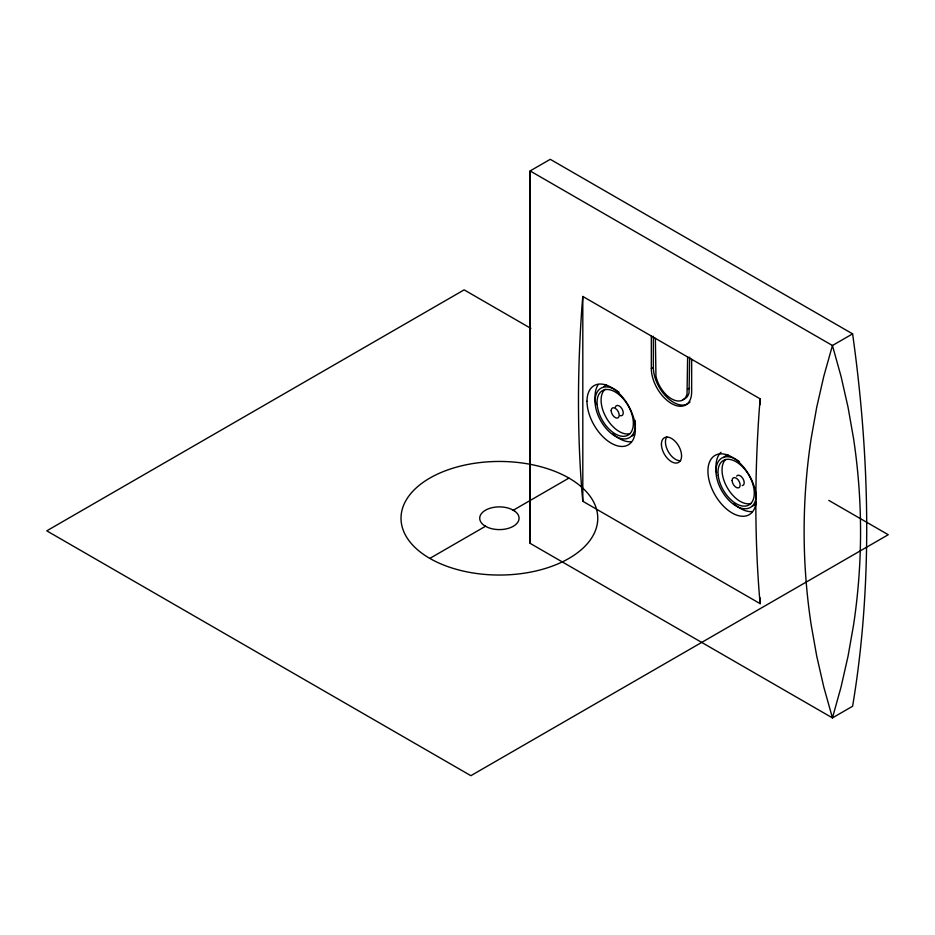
<?xml version="1.0" encoding="UTF-8"?>
<svg xmlns="http://www.w3.org/2000/svg" width="935" height="935" viewBox="0 0 935 935"><rect width="100%" height="100%" fill="white"/><g stroke="black" fill="none" stroke-linecap="round" stroke-linejoin="round"><path stroke-width="1.4" d="M530.11 543.34L530.18 462.848A927.555 2.852 89.9 0 0 530.18 275.954L530.11 170.941L550.259 159.312L852.603 333.865A1313.067 758.098 60 0 1 852.603 706.252L832.442 717.893L530.11 543.34L530.028 438.433A934.486 2.875 89.9 0 1 530.028 251.515L530.11 170.941L832.442 345.506L841.021 376.314L848.045 407.251L853.515 438.293A934.486 763.007 0.4 0 1 853.526 625.199L848.045 656.206L841.021 687.12L832.442 717.893L823.805 687.085L816.734 656.148L811.218 625.106A927.555 757.35 0.4 0 1 811.206 438.199L816.734 407.181L823.805 376.279L832.442 345.506L852.603 333.865M760.178 404.668L760.178 398.859L582.809 296.453L582.014 305.874A1313.067 758.098 -60 0 0 582.014 492.78L582.809 501.277L760.178 603.683L760.178 597.862M760.178 398.859L759.384 408.279A1313.067 758.098 -60 0 0 759.384 595.186L760.178 603.683M687.622 356.971L687.038 394.021A22.756 13.137 60 0 1 671.494 398.824A22.756 13.137 60 0 1 655.949 376.08L655.365 338.353M689.633 357.205L689.048 392.864A22.756 13.137 60 0 1 682.737 399.631M691.655 359.297L691.655 391.882A28.506 16.456 60 0 1 671.494 403.523A28.506 16.456 60 0 1 651.333 368.612L653.355 367.443L653.355 336.273M687.622 389.252L689.633 388.083M429.819 558.405A98.385 56.801 0 0 0 594.415 532.95A98.385 56.801 0 0 0 473.928 463.386A98.385 56.801 0 0 0 429.819 558.405L485.592 526.206M513.186 510.276L568.947 478.077M530.905 328.407L464.134 289.862L46.75 530.835L470.866 775.688L888.25 534.715L828.807 500.389M651.333 336.027L651.333 368.612M582.809 296.453L582.809 501.277M756.17 501.873A34.209 19.752 60 0 1 719.179 501.195A34.209 19.752 60 0 1 719.541 453.942A34.209 19.752 60 0 1 756.205 496.543M680.563 460.721A14.247 8.228 60 0 1 668.396 451.85A14.247 8.228 60 0 1 666.795 436.879M631.335 441.752A34.209 19.752 60 0 1 612.974 433.957M595.875 404.329A34.209 19.752 60 0 1 598.295 384.53M752.266 511.585A34.209 19.752 60 0 1 733.917 503.778M716.561 472.829A34.209 19.752 60 0 1 720.99 452.33M615.347 407.134A5.704 3.296 60 0 1 622.091 408.946A5.704 3.296 60 0 1 620.279 415.689M736.663 476.102A5.704 3.296 60 0 1 742.998 478.708A5.704 3.296 60 0 1 742.226 485.604M604.01 386.552A28.506 16.456 60 0 1 606.534 385.185M634.468 434.623A28.506 16.456 60 0 1 631.943 435.99M723.69 457.495A28.506 16.456 60 0 1 727.944 454.842M755.001 504.736A28.506 16.456 60 0 1 752.394 505.975M629.886 433.688A25.654 14.808 60 0 1 606.067 417.384A25.654 14.808 60 0 1 605.155 389.252M751.366 503.357A25.654 14.808 60 0 1 727.477 488.047A25.654 14.808 60 0 1 725.665 459.459M635.052 420.294A28.506 16.456 60 0 1 616.294 436.785A28.506 16.456 60 0 1 595.092 399.712A28.506 16.456 60 0 1 619.017 392.268M756.298 494.931A28.506 16.456 60 0 1 734.688 505.11A28.506 16.456 60 0 1 716.128 468.388A28.506 16.456 60 0 1 739.527 461.75M690.018 401.957A28.506 16.456 60 0 1 667.45 397.784A28.506 16.456 60 0 1 653.355 367.443M515.138 511.433L511.55 509.318A19.682 11.36 0 0 0 485.639 510.113A19.682 11.36 0 0 0 483.64 525.049L487.228 527.176A19.682 11.36 0 0 0 513.14 526.37A19.682 11.36 0 0 0 515.138 511.433M586.993 401.279A34.209 19.752 60 0 0 623.271 446.416A34.209 19.752 60 0 0 623.271 398.041A34.209 19.752 60 0 0 586.993 401.279M661.419 444.254A14.247 8.228 60 0 0 676.531 463.059A14.247 8.228 60 0 0 676.531 442.898A14.247 8.228 60 0 0 661.419 444.254M597.161 404.668A25.654 14.808 60 0 0 625.854 436.026A25.654 14.808 60 0 0 622.605 398.053A25.654 14.808 60 0 0 597.161 404.668M611.174 410.582A5.704 3.296 60 0 0 617.217 418.109A5.704 3.296 60 0 0 617.217 410.044A5.704 3.296 60 0 0 611.174 410.582M718.185 475.319A25.654 14.808 60 0 0 747.334 505.683A25.654 14.808 60 0 0 742.916 467.208A25.654 14.808 60 0 0 718.185 475.319M732.117 480.461A5.704 3.296 60 0 0 738.194 487.93A5.704 3.296 60 0 0 738.124 479.819A5.704 3.296 60 0 0 732.117 480.461"/></g></svg>
